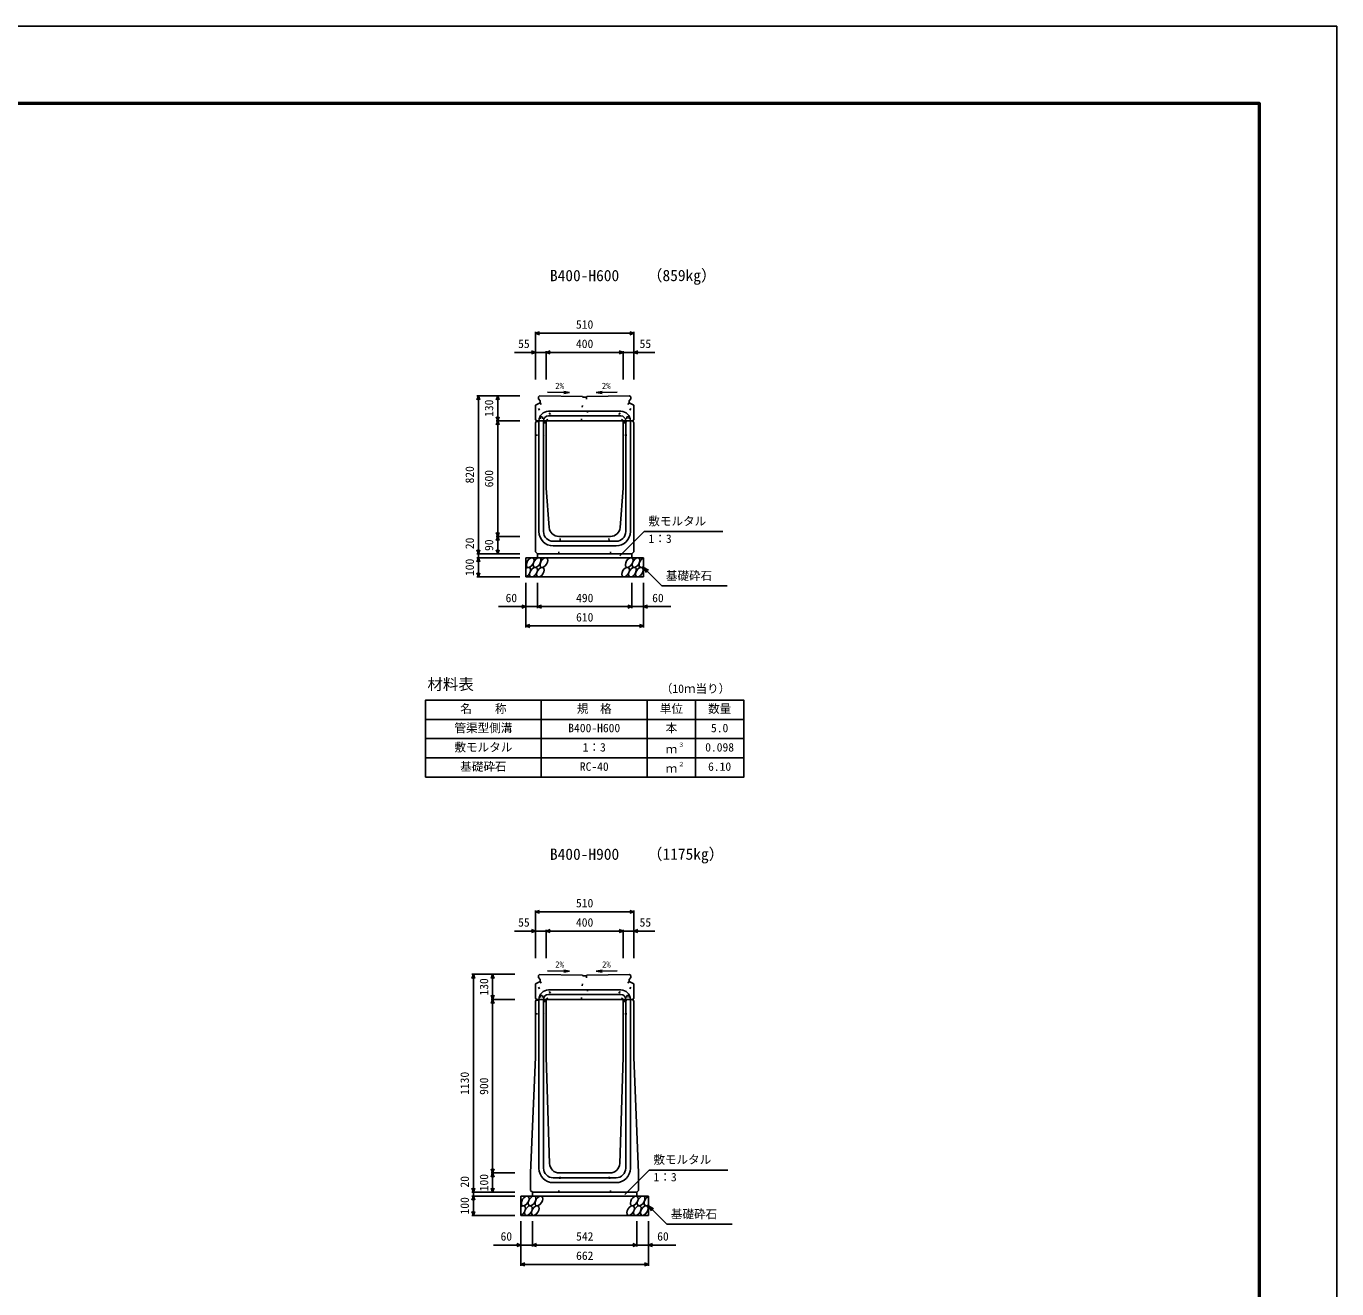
# Model space of a CAD drawing. Units: millimetres, scale not verified. Extents: x -12600 to 12600, y -5940 to 5940.
# Drawn here: x 5804 to 12600, y -606 to 5940 of the extents above; entities that cross this region are included whole.
import ezdxf
from ezdxf.enums import TextEntityAlignment as Align

# ---------------------------------------------------------------- set-up
doc = ezdxf.new("R2010")
doc.units = ezdxf.units.MM
doc.header["$LTSCALE"] = 40
doc.linetypes.add('DOTTED', pattern=[1.75, 0.25, -1.5])
for name, color, linetype, lineweight in [('0-0_DIM', 7, 'Continuous', 25), ('0-1_Defpoints', 5, 'Continuous', 25), ('0-2_HATCH', 6, 'Continuous', 25), ('0-3_HYO', 3, 'Continuous', 25), ('0-4_HYO2', 4, 'Continuous', 25), ('0-5_OUTLINE', 3, 'Continuous', 25), ('0-6_OUTLINE2', 4, 'DOTTED', 25), ('0-7_TXT', 7, 'Continuous', 25), ('0-8_WAKU', 3, 'Continuous', 25)]:
    doc.layers.add(name, color=color, linetype=linetype, lineweight=lineweight)
doc.styles.add('ＭＳ ゴシック', font='')
doc.styles.get('ＭＳ ゴシック').set_extended_font_data('MS Gothic')

msp = doc.modelspace()

# ---------------------------------------------------------------- linework, layer by layer
at = {"layer": '0-0_DIM'}
for p, q in [((8445, 4355.96), (8445, 4108.46)), ((8955, 4355.96), (8955, 4108.46)), ((8955, 4348.46), (8445, 4348.46)), ((8336.62, 4248.46), (8445, 4248.46)), ((8500, 4248.46), (8445, 4248.46)), ((8500, 4255.96), (8500, 4108.46)), ((8500, 4248.46), (8900, 4248.46)), ((8900, 4255.96), (8900, 4108.46)), ((8900, 4248.46), (8955, 4248.46)), ((9063.38, 4248.46), (8955, 4248.46)), ((8141.5, 4024.46), (8364, 4024.46)), ((8149, 4024.46), (8149, 3204.46)), ((8249, 3894.46), (8249, 4024.46)), ((8241.5, 3894.46), (8364, 3894.46)), ((8249, 3894.46), (8249, 3294.46)), ((8241.5, 3294.46), (8364, 3294.46)), ((8249, 3294.46), (8249, 3204.46)), ((8882.11, 3193.65), (9008.34, 3319.89)), ((9008.34, 3319.89), (9416.24, 3319.89)), ((8141.5, 3204.46), (8364, 3204.46)), ((8149, 3204.46), (8149, 3184.46)), ((8141.5, 3184.46), (8364, 3184.46)), ((8149, 3184.46), (8149, 3084.46)), ((9005, 3134.46), (9100.76, 3038.71)), ((9005, 3134.46), (9030.98, 3119.46)), ((9005, 3134.46), (9020, 3108.48)), ((8141.5, 3084.46), (8364, 3084.46)), ((8395, 2823.1), (8395, 3054.46)), ((8455, 2923.1), (8455, 3054.46)), ((8945, 2923.1), (8945, 3054.46)), ((9005, 2823.1), (9005, 3054.46)), ((9100.76, 3038.71), (9438.31, 3038.71)), ((8395, 2930.6), (8253.21, 2930.6)), ((8395, 2930.6), (8455, 2930.6)), ((8455, 2930.6), (8945, 2930.6)), ((9005, 2930.6), (8945, 2930.6)), ((9005, 2930.6), (9146.79, 2930.6)), ((8395, 2830.6), (9005, 2830.6)), ((8445, 1355.96), (8445, 1108.46)), ((8955, 1348.46), (8445, 1348.46)), ((8955, 1355.96), (8955, 1108.46)), ((8336.62, 1248.46), (8445, 1248.46)), ((8500, 1248.46), (8445, 1248.46)), ((8500, 1255.96), (8500, 1108.46)), ((8500, 1248.46), (8900, 1248.46)), ((8900, 1255.96), (8900, 1108.46)), ((8900, 1248.46), (8955, 1248.46)), ((9063.38, 1248.46), (8955, 1248.46)), ((8115.5, 1024.46), (8338, 1024.46)), ((8123, 1024.46), (8123, -105.54)), ((8223, 894.46), (8223, 1024.46)), ((8215.5, 894.46), (8338, 894.46)), ((8223, 894.46), (8223, -5.54)), ((8908.11, -116.35), (9034.34, 9.89)), ((9034.34, 9.89), (9442.24, 9.89)), ((8215.5, -5.54), (8338, -5.54)), ((8223, -5.54), (8223, -105.54)), ((8115.5, -105.54), (8338, -105.54)), ((8115.5, -125.54), (8338, -125.54)), ((8123, -105.54), (8123, -125.54)), ((8123, -125.54), (8123, -225.54)), ((9031, -175.54), (9126.76, -271.29)), ((9031, -175.54), (9056.98, -190.54)), ((9031, -175.54), (9046, -201.52)), ((8115.5, -225.54), (8338, -225.54)), ((8369, -486.9), (8369, -255.54)), ((8429, -386.9), (8429, -255.54)), ((8971, -386.9), (8971, -255.54)), ((9031, -486.9), (9031, -255.54)), ((9126.76, -271.29), (9464.31, -271.29)), ((8369, -379.4), (8227.21, -379.4)), ((8369, -379.4), (8429, -379.4)), ((8429, -379.4), (8971, -379.4)), ((9031, -379.4), (8971, -379.4)), ((9031, -379.4), (9172.79, -379.4)), ((8369, -479.4), (9031, -479.4))]:
    msp.add_line(p, q, dxfattribs=at)
for points in [[(8466.14, 4340.77), (8445, 4348.46), (8466.14, 4356.16)], [(8933.86, 4356.16), (8955, 4348.46), (8933.86, 4340.77)], [(8423.86, 4256.16), (8445, 4248.46), (8423.86, 4240.77)], [(8521.14, 4240.77), (8500, 4248.46), (8521.14, 4256.16)], [(8878.86, 4256.16), (8900, 4248.46), (8878.86, 4240.77)], [(8976.14, 4256.16), (8955, 4248.46), (8976.14, 4240.77)], [(8156.7, 4003.32), (8149, 4024.46), (8141.3, 4003.32)], [(8241.3, 4003.32), (8249, 4024.46), (8256.7, 4003.32)], [(8241.3, 3915.61), (8249, 3894.46), (8256.7, 3915.61)], [(8241.3, 3873.32), (8249, 3894.46), (8256.7, 3873.32)], [(8256.7, 3315.61), (8249, 3294.46), (8241.3, 3315.61)], [(8241.3, 3273.32), (8249, 3294.46), (8256.7, 3273.32)], [(8156.7, 3225.61), (8149, 3204.46), (8141.3, 3225.61)], [(8256.7, 3225.61), (8249, 3204.46), (8241.3, 3225.61)], [(8156.7, 3163.32), (8149, 3184.46), (8141.3, 3163.32)], [(8156.7, 3105.61), (8149, 3084.46), (8141.3, 3105.61)], [(8373.86, 2938.29), (8395, 2930.6), (8373.86, 2922.9)], [(8476.14, 2922.9), (8455, 2930.6), (8476.14, 2938.29)], [(8923.86, 2938.29), (8945, 2930.6), (8923.86, 2922.9)], [(9026.14, 2938.29), (9005, 2930.6), (9026.14, 2922.9)], [(8416.14, 2822.9), (8395, 2830.6), (8416.14, 2838.29)], [(8983.86, 2838.29), (9005, 2830.6), (8983.86, 2822.9)], [(8466.14, 1340.77), (8445, 1348.46), (8466.14, 1356.16)], [(8933.86, 1356.16), (8955, 1348.46), (8933.86, 1340.77)], [(8423.86, 1256.16), (8445, 1248.46), (8423.86, 1240.77)], [(8521.14, 1240.77), (8500, 1248.46), (8521.14, 1256.16)], [(8878.86, 1256.16), (8900, 1248.46), (8878.86, 1240.77)], [(8976.14, 1256.16), (8955, 1248.46), (8976.14, 1240.77)], [(8130.7, 1003.32), (8123, 1024.46), (8115.3, 1003.32)], [(8215.3, 1003.32), (8223, 1024.46), (8230.7, 1003.32)], [(8215.3, 915.61), (8223, 894.46), (8230.7, 915.61)], [(8215.3, 873.32), (8223, 894.46), (8230.7, 873.32)], [(8230.7, 15.61), (8223, -5.54), (8215.3, 15.61)], [(8215.3, -26.68), (8223, -5.54), (8230.7, -26.68)], [(8130.7, -84.39), (8123, -105.54), (8115.3, -84.39)], [(8130.7, -146.68), (8123, -125.54), (8115.3, -146.68)], [(8230.7, -84.39), (8223, -105.54), (8215.3, -84.39)], [(8130.7, -204.39), (8123, -225.54), (8115.3, -204.39)], [(8347.86, -371.71), (8369, -379.4), (8347.86, -387.1)], [(8450.14, -387.1), (8429, -379.4), (8450.14, -371.71)], [(8949.86, -371.71), (8971, -379.4), (8949.86, -387.1)], [(9052.14, -371.71), (9031, -379.4), (9052.14, -387.1)], [(8390.14, -487.1), (8369, -479.4), (8390.14, -471.71)], [(9009.86, -471.71), (9031, -479.4), (9009.86, -487.1)]]:
    msp.add_lwpolyline(points, dxfattribs=at)
at = {"layer": '0-1_Defpoints'}
msp.add_lwpolyline([(-4200, -5940), (12600, -5940), (12600, 5940), (-4200, 5940)], close=True, dxfattribs=at)
at = {"layer": '0-2_HATCH'}
for centre, start_param, end_param in [((8399.3, 3109.46), 3.7419964, 7.318141), ((9002, 3159.46), 0.6666252, 4.1103269), ((9028, -150.54), 0.6666252, 4.1103269), ((8373.3, -200.54), 3.7419964, 7.318141)]:
    msp.add_ellipse(centre, major_axis=(14.54, 23.54), ratio=0.5792, start_param=start_param, end_param=end_param, dxfattribs=at)
for centre in [(8417.89, 3159.46), (8434.77, 3109.46), (8453.37, 3159.46), (8470.25, 3109.46), (8488.84, 3159.46), (8912.45, 3109.46), (8931.05, 3159.46), (8947.93, 3109.46), (8966.52, 3159.46), (8983.41, 3109.46), (8391.89, -150.54), (8427.37, -150.54), (8462.84, -150.54), (8957.05, -150.54), (8992.52, -150.54), (8408.77, -200.54), (8444.25, -200.54), (8938.45, -200.54), (8973.93, -200.54), (9009.41, -200.54)]:
    msp.add_ellipse(centre, major_axis=(14.54, 23.54), ratio=0.5792, dxfattribs=at)
at = {"layer": '0-3_HYO'}
for p, q in [((8475, 2446.36), (8475, 2046.36)), ((9025, 2446.36), (9025, 2046.36)), ((9275, 2446.36), (9275, 2046.36)), ((7875, 2346.36), (9525, 2346.36))]:
    msp.add_line(p, q, dxfattribs=at)
msp.add_lwpolyline([(7875, 2046.36), (9525, 2046.36), (9525, 2446.36), (7875, 2446.36)], close=True, dxfattribs=at)
at = {"layer": '0-4_HYO2'}
for p, q in [((7875, 2246.36), (9525, 2246.36)), ((7875, 2146.36), (9525, 2146.36))]:
    msp.add_line(p, q, dxfattribs=at)
at = {"layer": '0-5_OUTLINE'}
for p, q in [((8466.69, 4024.04), (8461, 4018.46)), ((8461, 4018.46), (8461, 4007.46)), ((8466.69, 4024.04), (8688, 4019.7)), ((8709, 4016.46), (8712, 4019.71)), ((8933, 4024.34), (8712, 4019.71)), ((8933, 4024.34), (8939, 4018.46)), ((8939, 4018.46), (8939, 4007.46)), ((8445, 3974.46), (8470, 3987.46)), ((8445, 3900.46), (8445, 3974.46)), ((8470, 3997.46), (8461, 4007.46)), ((8470, 3987.46), (8470, 3997.46)), ((8930, 3997.46), (8939, 4007.46)), ((8930, 3987.46), (8930, 3997.46)), ((8955, 3974.46), (8930, 3987.46)), ((8445, 3900.46), (8451, 3894.46)), ((8445, 3884.46), (8450, 3894.46)), ((8445, 3214.46), (8445, 3884.46)), ((8950, 3894.46), (8450, 3894.46)), ((8500, 3894.46), (8500, 3544.46)), ((8900, 3894.46), (8900, 3544.46)), ((8955, 3884.46), (8950, 3894.46)), ((8955, 3214.46), (8955, 3884.46)), ((8500, 3544.46), (8516.32, 3340.48)), ((8900, 3544.46), (8883.68, 3340.48)), ((8566.16, 3294.46), (8833.84, 3294.46)), ((8445, 3214.46), (8455, 3204.46)), ((8945, 3204.46), (8455, 3204.46)), ((8455, 3204.46), (8455, 3184.46)), ((8945, 3204.46), (8955, 3214.46)), ((8945, 3204.46), (8945, 3184.46)), ((8395, 3184.46), (9005, 3184.46)), ((8395, 3084.46), (8395, 3184.46)), ((9005, 3084.46), (9005, 3184.46)), ((8395, 3084.46), (9005, 3084.46)), ((8466.69, 1024.04), (8461, 1018.46)), ((8466.69, 1024.04), (8688, 1019.7)), ((8709, 1016.46), (8712, 1019.71)), ((8933, 1024.34), (8712, 1019.71)), ((8933, 1024.34), (8939, 1018.46)), ((8445, 974.46), (8470, 987.46)), ((8445, 900.46), (8445, 974.46)), ((8461, 1018.46), (8461, 1007.46)), ((8470, 997.46), (8461, 1007.46)), ((8470, 987.46), (8470, 997.46)), ((8930, 997.46), (8939, 1007.46)), ((8930, 987.46), (8930, 997.46)), ((8955, 974.46), (8930, 987.46)), ((8939, 1018.46), (8939, 1007.46)), ((8445, 900.46), (8451, 894.46)), ((8445, 884.46), (8450, 894.46)), ((8445, 594.46), (8445, 884.46)), ((8950, 894.46), (8450, 894.46)), ((8500, 894.46), (8500, 594.46)), ((8900, 894.46), (8900, 594.46)), ((8955, 884.46), (8950, 894.46)), ((8955, 594.46), (8955, 884.46)), ((8445, 594.46), (8420, -5.54)), ((8500, 594.46), (8518.39, 42.8)), ((8900, 594.46), (8881.61, 42.8)), ((8955, 594.46), (8980, -5.54)), ((8420, -96.54), (8420, -5.54)), ((8568.36, -5.54), (8831.64, -5.54)), ((8980, -96.54), (8980, -5.54)), ((8369, -125.54), (9031, -125.54)), ((8369, -225.54), (8369, -125.54)), ((8429, -105.54), (8420, -96.54)), ((8429, -105.54), (8429, -125.54)), ((8971, -105.54), (8971, -125.54)), ((9031, -225.54), (9031, -125.54)), ((8369, -225.54), (9031, -225.54))]:
    msp.add_line(p, q, dxfattribs=at)
for points in [[(8709, 4016.46), (8691, 4016.46), (8688, 4019.7)], [(8949, 3894.46), (8955, 3900.46), (8955, 3974.46)], [(8709, 1016.46), (8691, 1016.46), (8688, 1019.7)], [(8949, 894.46), (8955, 900.46), (8955, 974.46)], [(8429, -105.54), (8971, -105.54), (8980, -96.54)]]:
    msp.add_lwpolyline(points, dxfattribs=at)
for centre, start, end in [((8566.16, 3344.46), 184.57392, 270), ((8833.84, 3344.46), 270, 355.42608), ((8568.36, 44.46), 181.90915, 270), ((8831.64, 44.46), 270, 358.09085)]:
    msp.add_arc(centre, 50, start, end, dxfattribs=at)
at = {"layer": '0-6_OUTLINE2'}
for p, q in [((8683.23, 3894.46), (8691, 4016.46)), ((8709, 4016.46), (8716.77, 3894.46)), ((8509.21, 3894.46), (8446.6, 3975.29)), ((8468.59, 3986.73), (8554.18, 3892.26)), ((8931.41, 3986.73), (8845.82, 3892.26)), ((8890.79, 3894.46), (8953.4, 3975.29)), ((8447.75, 3889.96), (8492, 3889.96)), ((8469, 3914.96), (8481, 3914.96)), ((8469, 3914.96), (8469, 3889.96)), ((8481, 3914.96), (8481, 3889.96)), ((8492, 3889.96), (8492, 3819.46)), ((8908, 3889.96), (8952.25, 3889.96)), ((8908, 3889.96), (8908, 3819.46)), ((8919, 3914.96), (8931, 3914.96)), ((8919, 3914.96), (8919, 3889.96)), ((8931, 3914.96), (8931, 3889.96)), ((8445, 3819.46), (8492, 3819.46)), ((8908, 3819.46), (8955, 3819.46)), ((8565, 3204.46), (8575, 3294.46)), ((8835, 3204.46), (8825, 3294.46)), ((8509.21, 894.46), (8446.6, 975.29)), ((8468.59, 986.73), (8552.18, 894.46)), ((8683.23, 894.46), (8691, 1016.46)), ((8709, 1016.46), (8716.77, 894.46)), ((8931.41, 986.73), (8847.82, 894.46)), ((8890.79, 894.46), (8953.4, 975.29)), ((8447.75, 889.96), (8492, 889.96)), ((8469, 914.96), (8481, 914.96)), ((8469, 914.96), (8469, 889.96)), ((8481, 914.96), (8481, 889.96)), ((8492, 889.96), (8492, 819.46)), ((8908, 889.96), (8908, 819.46)), ((8908, 889.96), (8952.25, 889.96)), ((8919, 914.96), (8931, 914.96)), ((8919, 914.96), (8919, 889.96)), ((8931, 914.96), (8931, 889.96)), ((8445, 819.46), (8492, 819.46)), ((8908, 819.46), (8955, 819.46)), ((8565, -105.54), (8575, -5.54)), ((8835, -105.54), (8825, -5.54))]:
    msp.add_line(p, q, dxfattribs=at)
at = {"layer": '0-6_OUTLINE2', "linetype": 'Continuous'}
for p, q in [((8512, 3943.46), (8888, 3943.46)), ((8463, 3894.46), (8463, 3319.46)), ((8487, 3894.46), (8487, 3319.46)), ((8512, 3919.46), (8888, 3919.46)), ((8913, 3894.46), (8913, 3319.46)), ((8937, 3894.46), (8937, 3319.46)), ((8537, 3269.46), (8863, 3269.46)), ((8537, 3245.46), (8863, 3245.46)), ((8463, 894.46), (8463, 18.46)), ((8487, 894.46), (8487, 19.46)), ((8512, 943.46), (8888, 943.46)), ((8512, 919.46), (8888, 919.46)), ((8913, 894.46), (8913, 19.46)), ((8937, 894.46), (8937, 18.46)), ((8537, -30.54), (8863, -30.54)), ((8537, -55.54), (8863, -55.54))]:
    msp.add_line(p, q, dxfattribs=at)
for centre, radius, start, end in [((8512, 3894.46), 49, 90, 180), ((8888, 3894.46), 49, 0, 90), ((8512, 3894.46), 25, 90, 180), ((8888, 3894.46), 25, 0, 90), ((8537, 3319.46), 74, 180, 270), ((8537, 3319.46), 50, 180, 270), ((8863, 3319.46), 50, 270, 0), ((8863, 3319.46), 74, 270, 0), ((8512, 894.46), 49, 90, 180), ((8512, 894.46), 25, 90, 180), ((8888, 894.46), 49, 0, 90), ((8888, 894.46), 25, 0, 90), ((8537, 18.46), 74, 180, 270), ((8537, 19.46), 50, 180, 270), ((8863, 19.46), 50, 270, 0), ((8863, 18.46), 74, 270, 0)]:
    msp.add_arc(centre, radius, start, end, dxfattribs=at)
at = {"layer": '0-7_TXT'}
for p, q in [((8507.15, 4043.25), (8621.66, 4041)), ((8621.66, 4041), (8592.01, 4036.37)), ((8621.66, 4041), (8592.22, 4046.79)), ((8760.57, 4040.73), (8789.99, 4046.56)), ((8869.35, 4043.01), (8760.57, 4040.73)), ((8760.57, 4040.73), (8790.21, 4036.14)), ((8507.15, 1043.25), (8621.66, 1041)), ((8621.66, 1041), (8592.01, 1036.37)), ((8621.66, 1041), (8592.22, 1046.79)), ((8760.57, 1040.73), (8789.99, 1046.56)), ((8869.35, 1043.01), (8760.57, 1040.73)), ((8760.57, 1040.73), (8790.21, 1036.14))]:
    msp.add_line(p, q, dxfattribs=at)
at = {"layer": '0-8_WAKU', "lineweight": 50}
msp.add_lwpolyline([(-3800, -5540), (12200, -5540), (12200, 5540), (-3800, 5540)], close=True, dxfattribs=at)

# ---------------------------------------------------------------- texts
at = {"layer": '0-0_DIM', "style": 'ＭＳ ゴシック'}
for s, p in [('510', (8655, 4358.46)), ('55', (8355.16, 4258.46)), ('400', (8655, 4258.46)), ('55', (8984.84, 4258.46)), ('敷モルタル', (9030.38, 3338.62)), ('1：3', (9031.38, 3247.93)), ('基礎砕石', (9121.32, 3055.88)), ('60', (8290, 2940.6)), ('490', (8655.53, 2940.6)), ('60', (9050, 2940.6)), ('610', (8655.53, 2840.6)), ('510', (8655, 1358.46)), ('55', (8355.16, 1258.46)), ('400', (8655, 1258.46)), ('55', (8984.84, 1258.46)), ('敷モルタル', (9056.38, 28.62)), ('1：3', (9057.38, -62.07)), ('基礎砕石', (9147.32, -254.12)), ('60', (8264, -369.4)), ('542', (8655.53, -369.4)), ('60', (9076, -369.4)), ('662', (8655.53, -469.4))]:
    msp.add_text(s, height=43.99, dxfattribs=at).set_placement(p, align=Align.BOTTOM_LEFT)
for s, p in [('130', (8239, 3914.46)), ('820', (8139, 3569.46)), ('600', (8239, 3549.46)), ('20', (8139, 3228.78)), ('90', (8239, 3219.46)), ('100', (8139, 3089.46)), ('130', (8213, 914.46)), ('1130', (8113, 399.46)), ('900', (8213, 399.46)), ('20', (8113, -81.22)), ('100', (8213, -100.54)), ('100', (8113, -220.54))]:
    msp.add_text(s, height=43.99, rotation=90, dxfattribs=at).set_placement(p, align=Align.BOTTOM_LEFT)
at = {"layer": '0-7_TXT', "style": 'ＭＳ ゴシック'}
for s, height, p in [('B400-H600', 58.65, (8520, 4600.44)), ('（859kg）', 58.65, (9023.7, 4600.84)), ('2%', 32.99, (8547.5, 4049.03)), ('2%', 32.99, (8789.47, 4049.01)), ('材料表', 58.65, (7885, 2481.36)), ('（10ｍ当り）', 43.99, (9095, 2470.36)), ('名\u3000\u3000称', 43.99, (8055, 2366.36)), ('規\u3000格', 43.99, (8660, 2366.36)), ('単位', 43.99, (9090, 2366.36)), ('数量', 43.99, (9340, 2366.36)), ('管渠型側溝', 43.99, (8025, 2266.36)), ('B400-H600', 43.99, (8615, 2266.36)), ('本', 43.99, (9120, 2266.36)), ('5.0', 43.99, (9355, 2266.36)), ('敷モルタル', 43.99, (8025, 2166.36)), ('1：3', 43.99, (8690, 2166.36)), ('ｍ', 43.99, (9120, 2156.36)), ('３', 21.99, (9185.54, 2196.73)), ('0.098', 43.99, (9325, 2166.36)), ('基礎砕石', 43.99, (8055, 2066.36)), ('RC-40', 43.99, (8675, 2066.36)), ('２', 21.99, (9185.54, 2096.73)), ('6.10', 43.99, (9340, 2066.36)), ('ｍ', 43.99, (9120, 2056.36)), ('B400-H900', 58.65, (8520, 1600.44)), ('（1175kg）', 58.65, (9023.7, 1600.84)), ('2%', 32.99, (8547.5, 1049.03)), ('2%', 32.99, (8790.39, 1049.03))]:
    msp.add_text(s, height=height, dxfattribs=at).set_placement(p, align=Align.BOTTOM_LEFT)

doc.saveas('drawing.dxf')
